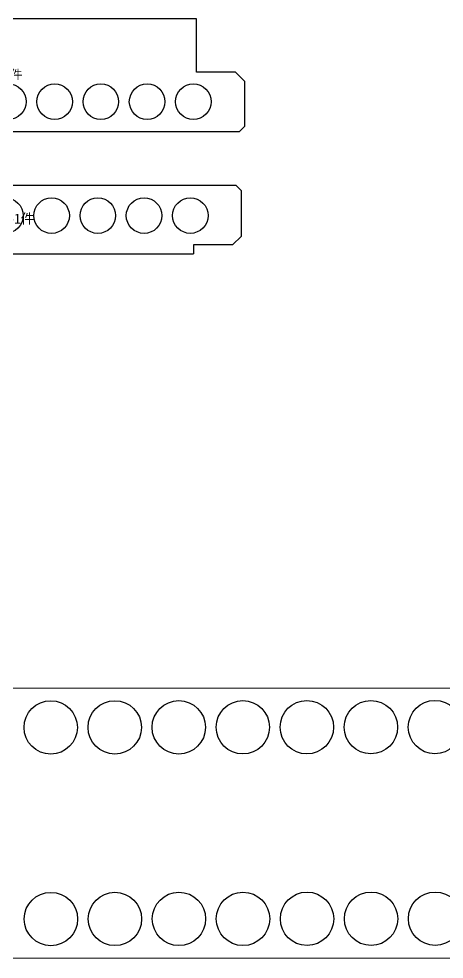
# Model space of a CAD drawing. Header units: millimetres. Extents: x -16 to 447564, y -223076 to 222851.
# Drawn here: x 715 to 954, y 454 to 983 of the extents above; entities that cross this region are included whole.
import ezdxf

# ---------------------------------------------------------------- set-up
doc = ezdxf.new("R2010")
doc.units = ezdxf.units.MM

# ---------------------------------------------------------------- blocks, each defined once
blk = doc.blocks.new('1303000024713_右立弯板-2_10100')
at = {"layer": 'SLD-0', "linetype": 'CONTINUOUS'}
for p, q in [((222.75, 44.33), (-166.25, 44.33)), ((222.75, 14.25), (222.75, 44.33)), ((244.75, 14.25), (222.75, 14.25)), ((249.75, 9.25), (244.75, 14.25)), ((249.75, 9.25), (249.75, -16.25)), ((246.75, -19.25), (-246.75, -19.25)), ((246.75, -19.25), (249.75, -16.25))]:
    blk.add_line(p, q, dxfattribs=at)
for centre in [(117.05, -2.25), (143.05, -2.25), (169.05, -2.25), (195.05, -2.25), (221.05, -2.25)]:
    blk.add_circle(centre, 10, dxfattribs=at)
at = {"layer": 'S1', "color": 3, "insert": (0, 12.54), "char_height": 5.1, "attachment_point": 5}
blk.add_mtext('T1.5_06Cr19Ni10_GB_T3280__1303000024713 {\\fSimSun|b0|i0|c134|p2;右立弯板}-2 101006002296-2  {\\fSimSun|b0|i0|c134|p2;共}1{\\fSimSun|b0|i0|c134|p2;件}', dxfattribs=at)
blk = doc.blocks.new('1303000024712_右立弯板-1_10100')
at = {"layer": 'SLD-0', "linetype": 'CONTINUOUS'}
for p, q in [((246.75, 19.25), (-246.75, 19.25)), ((249.75, 16.25), (246.75, 19.25)), ((249.75, -9.25), (249.75, 16.25)), ((244.75, -14.25), (249.75, -9.25)), ((244.75, -14.25), (222.75, -14.25)), ((222.75, -14.25), (222.75, -19.25)), ((-166.25, -19.25), (222.75, -19.25))]:
    blk.add_line(p, q, dxfattribs=at)
for centre in [(117.05, 2.25), (143.05, 2.25), (169.05, 2.25), (195.05, 2.25), (221.05, 2.25)]:
    blk.add_circle(centre, 10, dxfattribs=at)
at = {"layer": 'S1', "color": 3, "insert": (0, 0), "char_height": 5.6, "attachment_point": 5}
blk.add_mtext('T1.5_06Cr19Ni10_GB_T3280__1303000024712 {\\fSimSun|b0|i0|c134|p2;右立弯板}-1 101006002296  {\\fSimSun|b0|i0|c134|p2;共}1{\\fSimSun|b0|i0|c134|p2;件}', dxfattribs=at)
blk = doc.blocks.new('1303000024773_前顶弯条_1010060')
at = {"layer": 'SLD-0', "linetype": 'CONTINUOUS'}
for p, q in [((-282.98, -491.45), (194.58, 532.68)), ((-145.5, -555.56), (332.05, 468.57))]:
    blk.add_line(p, q, dxfattribs=at)
for centre in [(120.27, 321.27), (105.06, 288.64), (217.87, 275.76), (89.84, 256.02), (202.66, 243.13), (74.63, 223.39), (187.44, 210.51), (59.42, 190.76), (172.23, 177.88), (44.2, 158.14), (157.01, 145.25), (28.99, 125.51), (141.8, 112.62), (126.59, 80)]:
    blk.add_circle(centre, 15, dxfattribs=at)
blk = doc.blocks.new('MERGE_0_250723凯迈2025WX-41-01号计划-下料图')
at = {"rotation": -64.95204340451933}
blk.add_blockref('1303000024773_前顶弯条_1010060', (-10717.34719, 557.40159), dxfattribs=at)
for name, p in [('1303000024713_右立弯板-2_10100', (-10732.23476, 938.2306)), ('1303000024712_右立弯板-1_10100', (-10733.94136, 869.70442))]:
    blk.add_blockref(name, p)

msp = doc.modelspace()

# ---------------------------------------------------------------- block references
msp.add_blockref('MERGE_0_250723凯迈2025WX-41-01号计划-下料图', (11324.57, 0))

doc.saveas('drawing.dxf')
